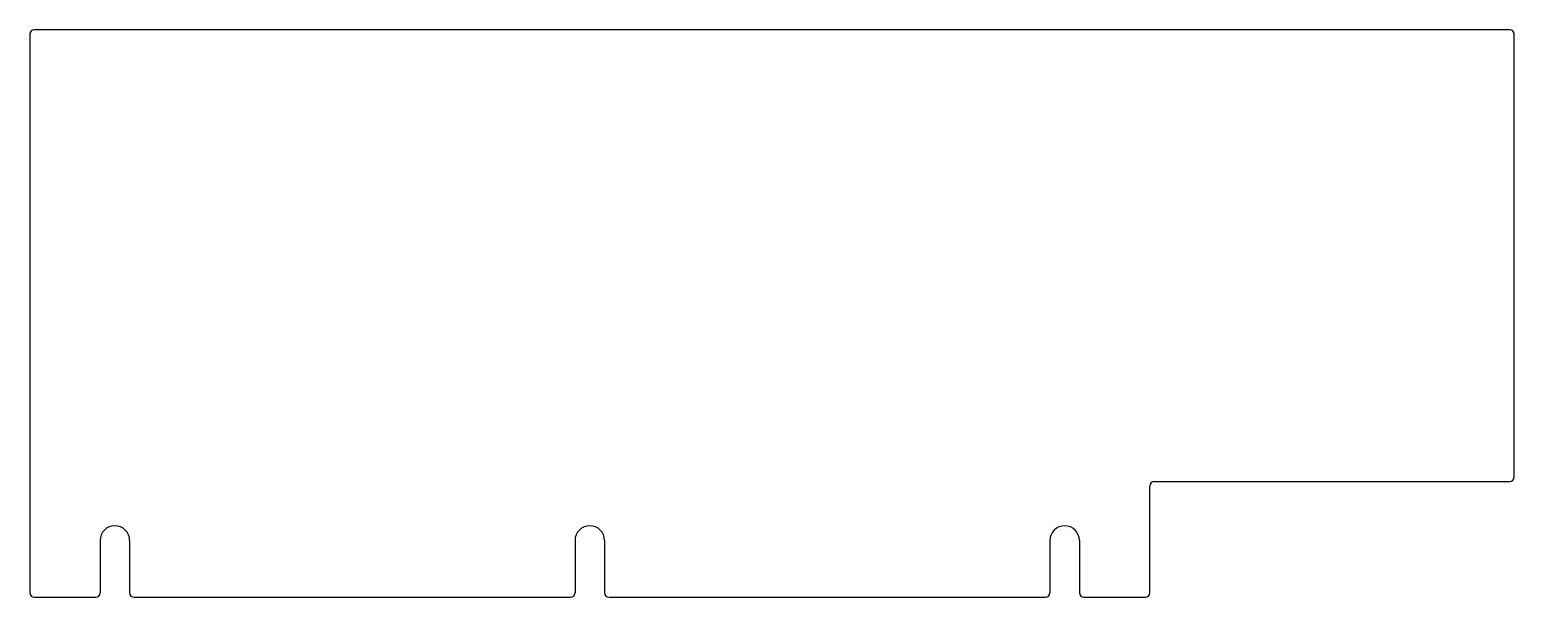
# Model space of a CAD drawing. Header units: millimetres. Extents: x 0 to 332, y 0 to 127.
import ezdxf

# ---------------------------------------------------------------- set-up
doc = ezdxf.new("R2010")
doc.units = ezdxf.units.MM
doc.layers.add('Sketch', color=7, linetype='CONTINUOUS')

msp = doc.modelspace()

# ---------------------------------------------------------------- linework, layer by layer
at = {"layer": 'Sketch'}
for p, q in [((331, 127), (1, 127)), ((0, 126), (0, 1)), ((332, 26.9), (332, 126)), ((250.5, 1), (250.5, 24.9)), ((251.5, 25.9), (331, 25.9)), ((15.748, 12.7), (15.748, 1)), ((22.352, 12.7), (22.352, 1)), ((121.948, 12.7), (121.948, 1)), ((128.552, 12.7), (128.552, 1)), ((228.148, 12.7), (228.148, 1)), ((234.752, 12.7), (234.752, 1)), ((1, 0), (14.748, 0)), ((23.352, 0), (120.948, 0)), ((129.552, 0), (227.148, 0)), ((235.752, 0), (249.5, 0))]:
    msp.add_line(p, q, dxfattribs=at)
for centre, radius, start, end in [((1, 126), 1, 90, 180), ((331, 126), 1, 0, 90), ((331, 26.9), 1, -90, 0), ((251.5, 24.9), 1, 90, 180), ((19.05, 12.7), 3.302, 0, 180), ((125.25, 12.7), 3.302, 0, 180), ((231.45, 12.7), 3.302, 0, -180), ((1, 1), 1, 180, -90), ((14.748, 1), 1, -90, 0), ((23.352, 1), 1, -180, -90), ((120.948, 1), 1, -90, 0), ((129.552, 1), 1, 180, -90), ((227.148, 1), 1, -90, 0), ((235.752, 1), 1, 180, -90), ((249.5, 1), 1, -90, 0)]:
    msp.add_arc(centre, radius, start, end, dxfattribs=at)

doc.saveas('drawing.dxf')
